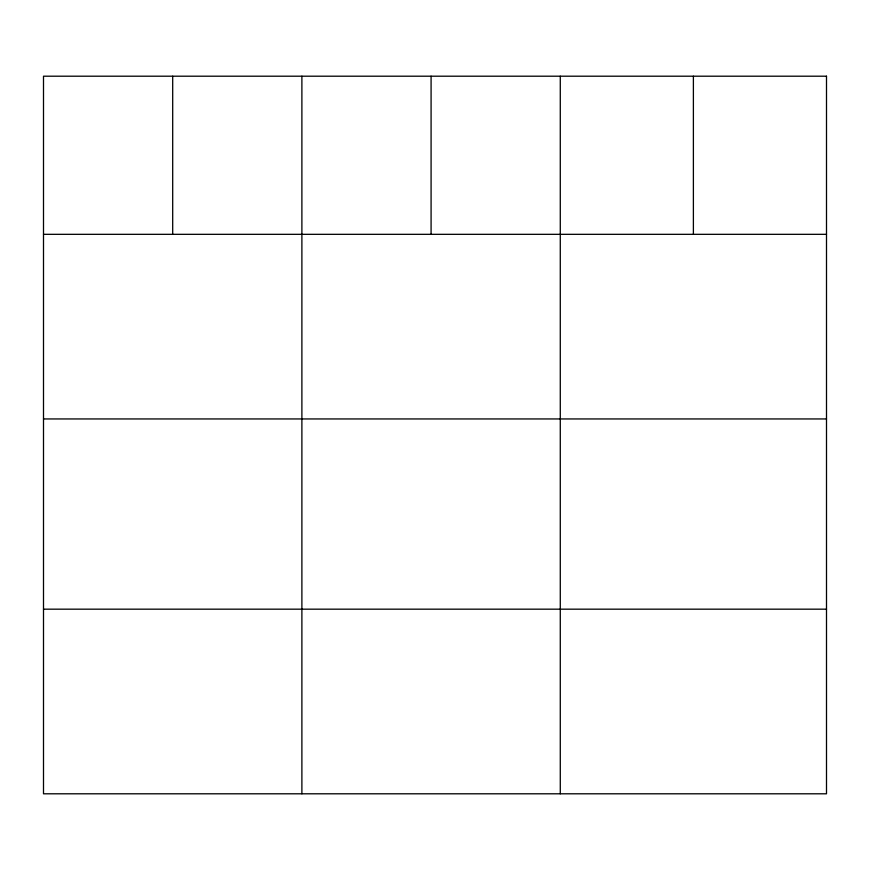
<?xml version="1.0" encoding="UTF-8"?>
<svg xmlns="http://www.w3.org/2000/svg" width="870" height="870" viewBox="0 0 870 870"><rect width="100%" height="100%" fill="white"/><g stroke="black" fill="none" stroke-linecap="round" stroke-linejoin="round"><path stroke-width="1.3" d="M43.5 234.324L826.5 234.324M43.5 418.948L826.5 418.948M43.5 609.174L826.5 609.174M693.39 76.201L693.39 234.324M560.28 76.201L560.28 793.799M431.085 76.201L431.085 234.324M301.89 76.201L301.89 793.799M172.695 76.201L172.695 234.324M826.5 76.201L43.5 76.201L43.5 793.799L826.5 793.799L826.5 76.201"/></g></svg>
